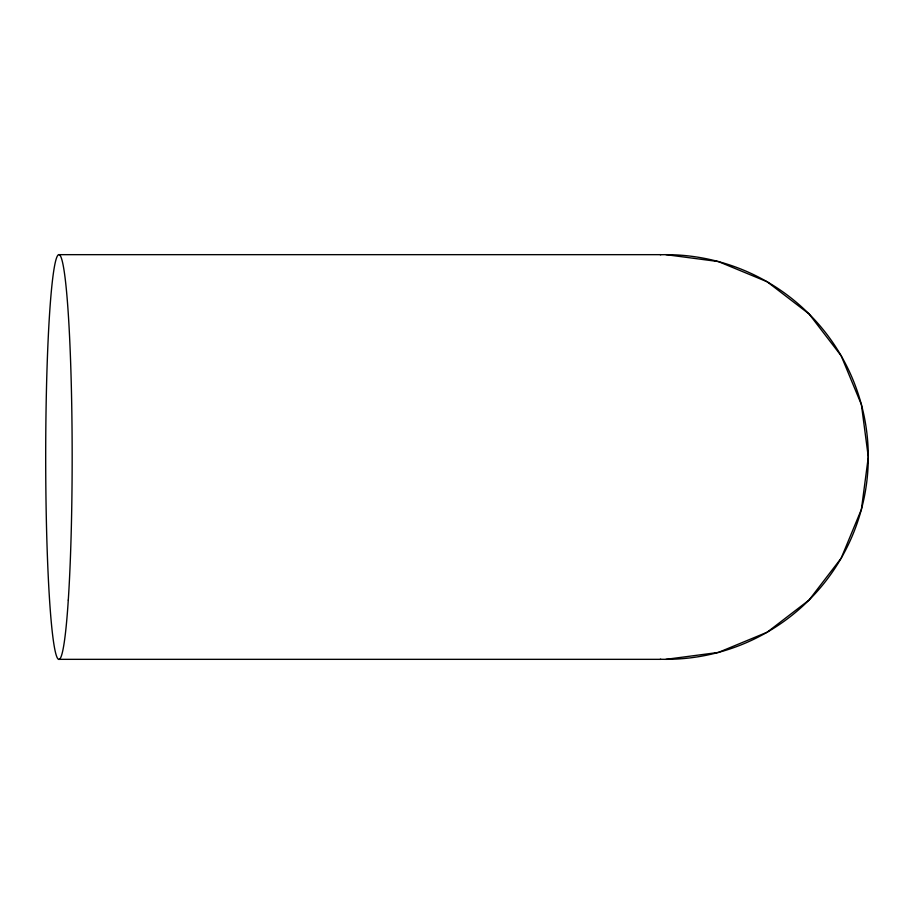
<?xml version="1.0" encoding="UTF-8"?>
<svg xmlns="http://www.w3.org/2000/svg" width="914" height="914" viewBox="0 0 914 914"><rect width="100%" height="100%" fill="white"/><g stroke="black" fill="none" stroke-linecap="round" stroke-linejoin="round"><path stroke-width="1.37" d="M665.963 659.337L718.324 652.447L767.132 632.237L809.039 600.075L841.188 558.168L861.411 509.372L868.3 457L861.411 404.628L841.188 355.832L809.039 313.925L767.132 281.763L718.324 261.553L665.963 254.663M58.93 254.663L660.765 254.663M58.93 659.337L660.765 659.337M660.274 254.743A202.337 202.337 0 0 1 868.3 457A202.337 202.337 0 0 1 660.274 659.257M68.287 600.075A202.337 13.23 -90 0 0 62.358 261.553A202.337 13.23 -90 0 0 46.146 509.372A202.337 13.23 -90 0 0 68.287 600.075"/></g></svg>
